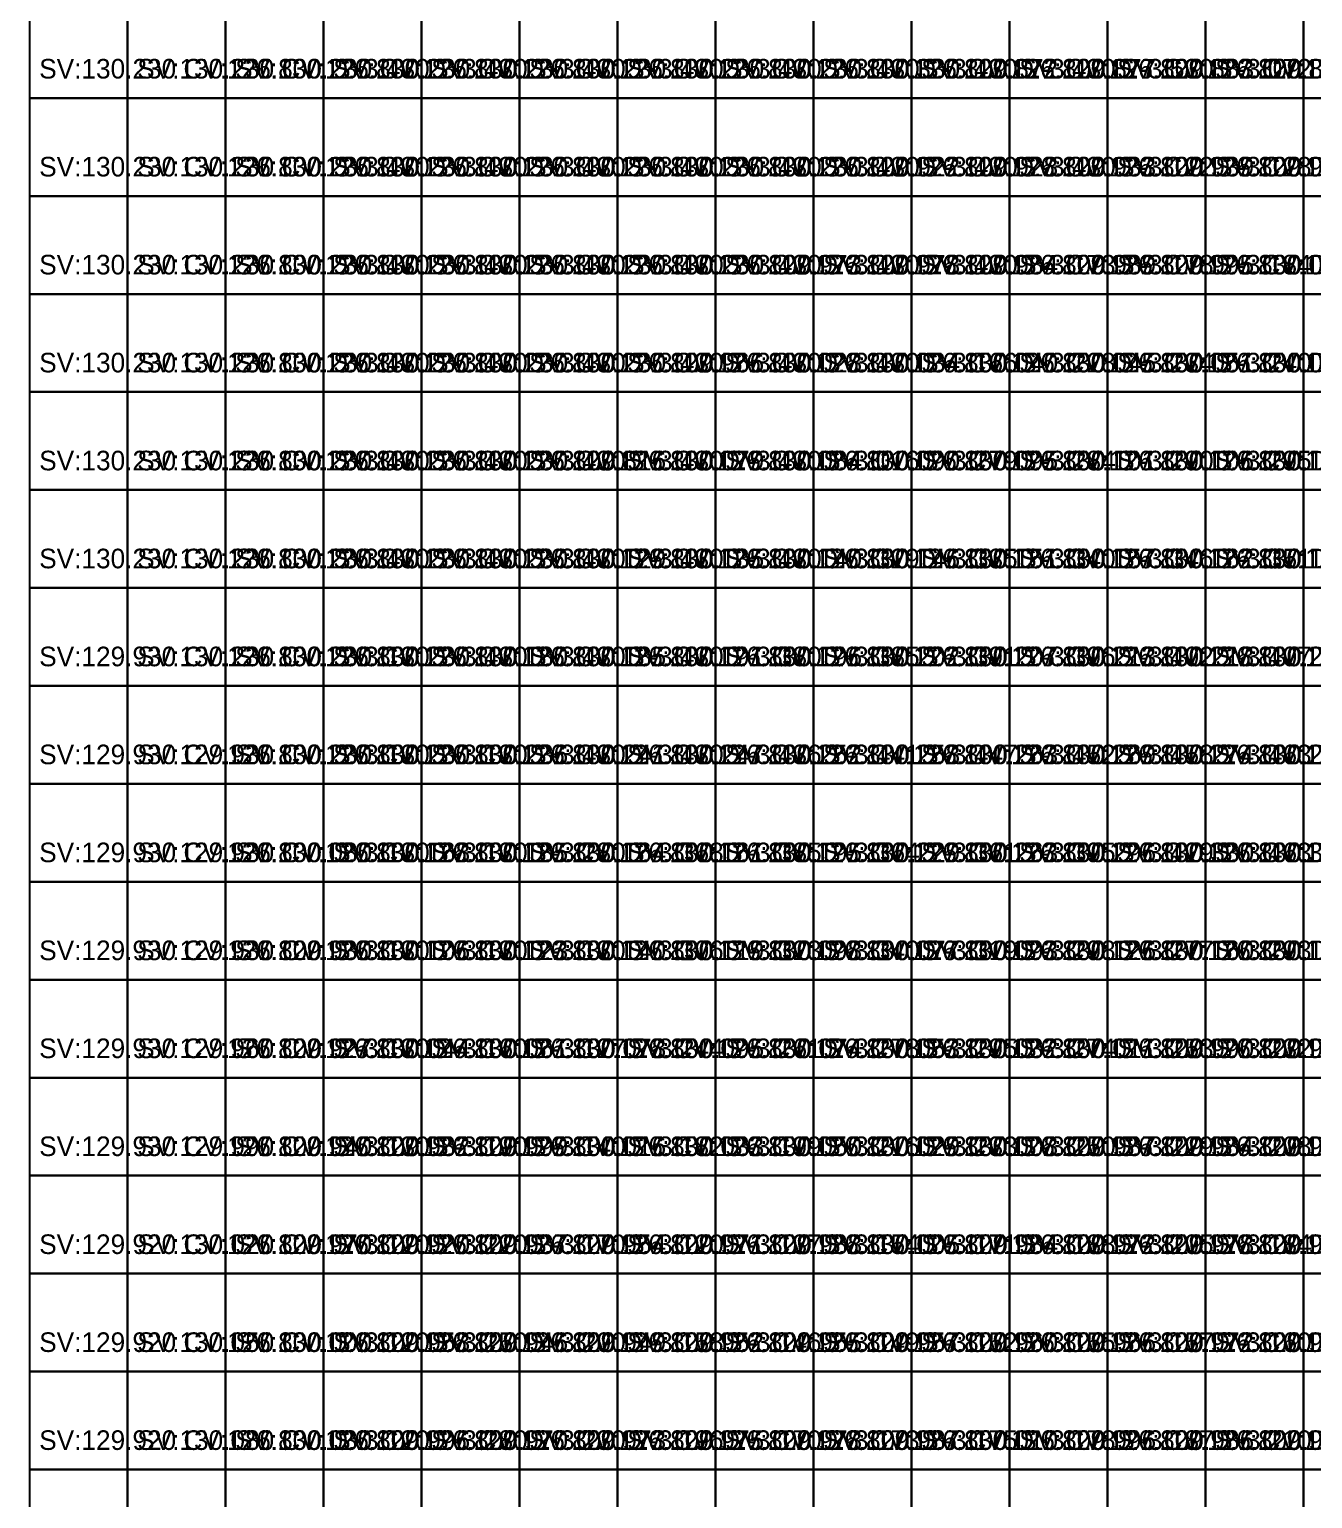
# Model space of a CAD drawing. Header units: metres. Extents: x 287857 to 287981, y 62957 to 63018.
# Drawn here: x 287856.92 to 287870.02, y 62971.53 to 62986.53 of the extents above; entities that cross this region are included whole.
import ezdxf

# ---------------------------------------------------------------- set-up
doc = ezdxf.new("R2010")
doc.units = ezdxf.units.M
doc.layers.add('CORR-CUT', color=7, linetype='Continuous', true_color=0x3b82f6)
doc.layers.add('CORR-DIFF-TXT', color=7, linetype='Continuous', true_color=0xffffff)

msp = doc.modelspace()

# ---------------------------------------------------------------- linework, layer by layer
at = {"layer": 'CORR-CUT'}
for points in [[(287856.925, 62985.831, 130.23), (287857.925, 62985.831, 130.23), (287857.925, 62986.831, 130.23), (287856.925, 62986.831, 130.23), (287856.925, 62985.831, 130.23)], [(287857.925, 62985.831, 130.23), (287858.925, 62985.831, 130.23), (287858.925, 62986.831, 130.23), (287857.925, 62986.831, 130.23), (287857.925, 62985.831, 130.23)], [(287858.925, 62985.831, 130.23), (287859.925, 62985.831, 130.23), (287859.925, 62986.831, 130.23), (287858.925, 62986.831, 130.23), (287858.925, 62985.831, 130.23)], [(287859.925, 62985.831, 130.23), (287860.925, 62985.831, 130.23), (287860.925, 62986.831, 130.23), (287859.925, 62986.831, 130.23), (287859.925, 62985.831, 130.23)], [(287860.925, 62985.831, 130.23), (287861.925, 62985.831, 130.23), (287861.925, 62986.831, 130.23), (287860.925, 62986.831, 130.23), (287860.925, 62985.831, 130.23)], [(287861.925, 62985.831, 130.23), (287862.925, 62985.831, 130.23), (287862.925, 62986.831, 130.23), (287861.925, 62986.831, 130.23), (287861.925, 62985.831, 130.23)], [(287862.925, 62985.831, 130.23), (287863.925, 62985.831, 130.23), (287863.925, 62986.831, 130.23), (287862.925, 62986.831, 130.23), (287862.925, 62985.831, 130.23)], [(287863.925, 62985.831, 130.23), (287864.925, 62985.831, 130.23), (287864.925, 62986.831, 130.23), (287863.925, 62986.831, 130.23), (287863.925, 62985.831, 130.23)], [(287864.925, 62985.831, 130.33), (287865.925, 62985.831, 130.33), (287865.925, 62986.831, 130.33), (287864.925, 62986.831, 130.33), (287864.925, 62985.831, 130.33)], [(287865.925, 62985.831, 129.872), (287866.925, 62985.831, 129.872), (287866.925, 62986.831, 129.872), (287865.925, 62986.831, 129.872), (287865.925, 62985.831, 129.872)], [(287866.925, 62985.831, 129.877), (287867.925, 62985.831, 129.877), (287867.925, 62986.831, 129.877), (287866.925, 62986.831, 129.877), (287866.925, 62985.831, 129.877)], [(287867.925, 62985.831, 129.883), (287868.925, 62985.831, 129.883), (287868.925, 62986.831, 129.883), (287867.925, 62986.831, 129.883), (287867.925, 62985.831, 129.883)], [(287868.925, 62985.831, 129.888), (287869.925, 62985.831, 129.888), (287869.925, 62986.831, 129.888), (287868.925, 62986.831, 129.888), (287868.925, 62985.831, 129.888)], [(287869.925, 62985.831, 129.894), (287870.925, 62985.831, 129.894), (287870.925, 62986.831, 129.894), (287869.925, 62986.831, 129.894), (287869.925, 62985.831, 129.894)], [(287856.925, 62984.831, 130.23), (287857.925, 62984.831, 130.23), (287857.925, 62985.831, 130.23), (287856.925, 62985.831, 130.23), (287856.925, 62984.831, 130.23)], [(287857.925, 62984.831, 130.23), (287858.925, 62984.831, 130.23), (287858.925, 62985.831, 130.23), (287857.925, 62985.831, 130.23), (287857.925, 62984.831, 130.23)], [(287858.925, 62984.831, 130.23), (287859.925, 62984.831, 130.23), (287859.925, 62985.831, 130.23), (287858.925, 62985.831, 130.23), (287858.925, 62984.831, 130.23)], [(287859.925, 62984.831, 130.23), (287860.925, 62984.831, 130.23), (287860.925, 62985.831, 130.23), (287859.925, 62985.831, 130.23), (287859.925, 62984.831, 130.23)], [(287860.925, 62984.831, 130.23), (287861.925, 62984.831, 130.23), (287861.925, 62985.831, 130.23), (287860.925, 62985.831, 130.23), (287860.925, 62984.831, 130.23)], [(287861.925, 62984.831, 130.23), (287862.925, 62984.831, 130.23), (287862.925, 62985.831, 130.23), (287861.925, 62985.831, 130.23), (287861.925, 62984.831, 130.23)], [(287862.925, 62984.831, 130.23), (287863.925, 62984.831, 130.23), (287863.925, 62985.831, 130.23), (287862.925, 62985.831, 130.23), (287862.925, 62984.831, 130.23)], [(287863.925, 62984.831, 130.23), (287864.925, 62984.831, 130.23), (287864.925, 62985.831, 130.23), (287863.925, 62985.831, 130.23), (287863.925, 62984.831, 130.23)], [(287864.925, 62984.831, 129.922), (287865.925, 62984.831, 129.922), (287865.925, 62985.831, 129.922), (287864.925, 62985.831, 129.922), (287864.925, 62984.831, 129.922)], [(287865.925, 62984.831, 129.928), (287866.925, 62984.831, 129.928), (287866.925, 62985.831, 129.928), (287865.925, 62985.831, 129.928), (287865.925, 62984.831, 129.928)], [(287866.925, 62984.831, 129.933), (287867.925, 62984.831, 129.933), (287867.925, 62985.831, 129.933), (287866.925, 62985.831, 129.933), (287866.925, 62984.831, 129.933)], [(287867.925, 62984.831, 129.939), (287868.925, 62984.831, 129.939), (287868.925, 62985.831, 129.939), (287867.925, 62985.831, 129.939), (287867.925, 62984.831, 129.939)], [(287868.925, 62984.831, 129.944), (287869.925, 62984.831, 129.944), (287869.925, 62985.831, 129.944), (287868.925, 62985.831, 129.944), (287868.925, 62984.831, 129.944)], [(287869.925, 62984.831, 129.95), (287870.925, 62984.831, 129.95), (287870.925, 62985.831, 129.95), (287869.925, 62985.831, 129.95), (287869.925, 62984.831, 129.95)], [(287856.925, 62983.831, 130.23), (287857.925, 62983.831, 130.23), (287857.925, 62984.831, 130.23), (287856.925, 62984.831, 130.23), (287856.925, 62983.831, 130.23)], [(287857.925, 62983.831, 130.23), (287858.925, 62983.831, 130.23), (287858.925, 62984.831, 130.23), (287857.925, 62984.831, 130.23), (287857.925, 62983.831, 130.23)], [(287858.925, 62983.831, 130.23), (287859.925, 62983.831, 130.23), (287859.925, 62984.831, 130.23), (287858.925, 62984.831, 130.23), (287858.925, 62983.831, 130.23)], [(287859.925, 62983.831, 130.23), (287860.925, 62983.831, 130.23), (287860.925, 62984.831, 130.23), (287859.925, 62984.831, 130.23), (287859.925, 62983.831, 130.23)], [(287860.925, 62983.831, 130.23), (287861.925, 62983.831, 130.23), (287861.925, 62984.831, 130.23), (287860.925, 62984.831, 130.23), (287860.925, 62983.831, 130.23)], [(287861.925, 62983.831, 130.23), (287862.925, 62983.831, 130.23), (287862.925, 62984.831, 130.23), (287861.925, 62984.831, 130.23), (287861.925, 62983.831, 130.23)], [(287862.925, 62983.831, 130.23), (287863.925, 62983.831, 130.23), (287863.925, 62984.831, 130.23), (287862.925, 62984.831, 130.23), (287862.925, 62983.831, 130.23)], [(287863.925, 62983.831, 129.973), (287864.925, 62983.831, 129.973), (287864.925, 62984.831, 129.973), (287863.925, 62984.831, 129.973), (287863.925, 62983.831, 129.973)], [(287864.925, 62983.831, 129.978), (287865.925, 62983.831, 129.978), (287865.925, 62984.831, 129.978), (287864.925, 62984.831, 129.978), (287864.925, 62983.831, 129.978)], [(287865.925, 62983.831, 129.984), (287866.925, 62983.831, 129.984), (287866.925, 62984.831, 129.984), (287865.925, 62984.831, 129.984), (287865.925, 62983.831, 129.984)], [(287866.925, 62983.831, 129.989), (287867.925, 62983.831, 129.989), (287867.925, 62984.831, 129.989), (287866.925, 62984.831, 129.989), (287866.925, 62983.831, 129.989)], [(287867.925, 62983.831, 129.995), (287868.925, 62983.831, 129.995), (287868.925, 62984.831, 129.995), (287867.925, 62984.831, 129.995), (287867.925, 62983.831, 129.995)], [(287868.925, 62983.831, 130), (287869.925, 62983.831, 130), (287869.925, 62984.831, 130), (287868.925, 62984.831, 130), (287868.925, 62983.831, 130)], [(287869.925, 62983.831, 130.006), (287870.925, 62983.831, 130.006), (287870.925, 62984.831, 130.006), (287869.925, 62984.831, 130.006), (287869.925, 62983.831, 130.006)], [(287856.925, 62982.831, 130.23), (287857.925, 62982.831, 130.23), (287857.925, 62983.831, 130.23), (287856.925, 62983.831, 130.23), (287856.925, 62982.831, 130.23)], [(287857.925, 62982.831, 130.23), (287858.925, 62982.831, 130.23), (287858.925, 62983.831, 130.23), (287857.925, 62983.831, 130.23), (287857.925, 62982.831, 130.23)], [(287858.925, 62982.831, 130.23), (287859.925, 62982.831, 130.23), (287859.925, 62983.831, 130.23), (287858.925, 62983.831, 130.23), (287858.925, 62982.831, 130.23)], [(287859.925, 62982.831, 130.23), (287860.925, 62982.831, 130.23), (287860.925, 62983.831, 130.23), (287859.925, 62983.831, 130.23), (287859.925, 62982.831, 130.23)], [(287860.925, 62982.831, 130.23), (287861.925, 62982.831, 130.23), (287861.925, 62983.831, 130.23), (287860.925, 62983.831, 130.23), (287860.925, 62982.831, 130.23)], [(287861.925, 62982.831, 130.23), (287862.925, 62982.831, 130.23), (287862.925, 62983.831, 130.23), (287861.925, 62983.831, 130.23), (287861.925, 62982.831, 130.23)], [(287862.925, 62982.831, 129.966), (287863.925, 62982.831, 129.966), (287863.925, 62983.831, 129.966), (287862.925, 62983.831, 129.966), (287862.925, 62982.831, 129.966)], [(287863.925, 62982.831, 130.028), (287864.925, 62982.831, 130.028), (287864.925, 62983.831, 130.028), (287863.925, 62983.831, 130.028), (287863.925, 62982.831, 130.028)], [(287864.925, 62982.831, 130.034), (287865.925, 62982.831, 130.034), (287865.925, 62983.831, 130.034), (287864.925, 62983.831, 130.034), (287864.925, 62982.831, 130.034)], [(287865.925, 62982.831, 130.04), (287866.925, 62982.831, 130.04), (287866.925, 62983.831, 130.04), (287865.925, 62983.831, 130.04), (287865.925, 62982.831, 130.04)], [(287866.925, 62982.831, 130.045), (287867.925, 62982.831, 130.045), (287867.925, 62983.831, 130.045), (287866.925, 62983.831, 130.045), (287866.925, 62982.831, 130.045)], [(287867.925, 62982.831, 130.051), (287868.925, 62982.831, 130.051), (287868.925, 62983.831, 130.051), (287867.925, 62983.831, 130.051), (287867.925, 62982.831, 130.051)], [(287868.925, 62982.831, 130.056), (287869.925, 62982.831, 130.056), (287869.925, 62983.831, 130.056), (287868.925, 62983.831, 130.056), (287868.925, 62982.831, 130.056)], [(287869.925, 62982.831, 130.062), (287870.925, 62982.831, 130.062), (287870.925, 62983.831, 130.062), (287869.925, 62983.831, 130.062), (287869.925, 62982.831, 130.062)], [(287856.925, 62981.831, 130.23), (287857.925, 62981.831, 130.23), (287857.925, 62982.831, 130.23), (287856.925, 62982.831, 130.23), (287856.925, 62981.831, 130.23)], [(287857.925, 62981.831, 130.23), (287858.925, 62981.831, 130.23), (287858.925, 62982.831, 130.23), (287857.925, 62982.831, 130.23), (287857.925, 62981.831, 130.23)], [(287858.925, 62981.831, 130.23), (287859.925, 62981.831, 130.23), (287859.925, 62982.831, 130.23), (287858.925, 62982.831, 130.23), (287858.925, 62981.831, 130.23)], [(287859.925, 62981.831, 130.23), (287860.925, 62981.831, 130.23), (287860.925, 62982.831, 130.23), (287859.925, 62982.831, 130.23), (287859.925, 62981.831, 130.23)], [(287860.925, 62981.831, 130.23), (287861.925, 62981.831, 130.23), (287861.925, 62982.831, 130.23), (287860.925, 62982.831, 130.23), (287860.925, 62981.831, 130.23)], [(287861.925, 62981.831, 129.816), (287862.925, 62981.831, 129.816), (287862.925, 62982.831, 129.816), (287861.925, 62982.831, 129.816), (287861.925, 62981.831, 129.816)], [(287862.925, 62981.831, 130.079), (287863.925, 62981.831, 130.079), (287863.925, 62982.831, 130.079), (287862.925, 62982.831, 130.079), (287862.925, 62981.831, 130.079)], [(287863.925, 62981.831, 130.084), (287864.925, 62981.831, 130.084), (287864.925, 62982.831, 130.084), (287863.925, 62982.831, 130.084), (287863.925, 62981.831, 130.084)], [(287864.925, 62981.831, 130.09), (287865.925, 62981.831, 130.09), (287865.925, 62982.831, 130.09), (287864.925, 62982.831, 130.09), (287864.925, 62981.831, 130.09)], [(287865.925, 62981.831, 130.095), (287866.925, 62981.831, 130.095), (287866.925, 62982.831, 130.095), (287865.925, 62982.831, 130.095), (287865.925, 62981.831, 130.095)], [(287866.925, 62981.831, 130.101), (287867.925, 62981.831, 130.101), (287867.925, 62982.831, 130.101), (287866.925, 62982.831, 130.101), (287866.925, 62981.831, 130.101)], [(287867.925, 62981.831, 130.106), (287868.925, 62981.831, 130.106), (287868.925, 62982.831, 130.106), (287867.925, 62982.831, 130.106), (287867.925, 62981.831, 130.106)], [(287868.925, 62981.831, 130.112), (287869.925, 62981.831, 130.112), (287869.925, 62982.831, 130.112), (287868.925, 62982.831, 130.112), (287868.925, 62981.831, 130.112)], [(287869.925, 62981.831, 130.119), (287870.925, 62981.831, 130.119), (287870.925, 62982.831, 130.119), (287869.925, 62982.831, 130.119), (287869.925, 62981.831, 130.119)], [(287856.925, 62980.831, 130.23), (287857.925, 62980.831, 130.23), (287857.925, 62981.831, 130.23), (287856.925, 62981.831, 130.23), (287856.925, 62980.831, 130.23)], [(287857.925, 62980.831, 130.23), (287858.925, 62980.831, 130.23), (287858.925, 62981.831, 130.23), (287857.925, 62981.831, 130.23), (287857.925, 62980.831, 130.23)], [(287858.925, 62980.831, 130.23), (287859.925, 62980.831, 130.23), (287859.925, 62981.831, 130.23), (287858.925, 62981.831, 130.23), (287858.925, 62980.831, 130.23)], [(287859.925, 62980.831, 130.23), (287860.925, 62980.831, 130.23), (287860.925, 62981.831, 130.23), (287859.925, 62981.831, 130.23), (287859.925, 62980.831, 130.23)], [(287860.925, 62980.831, 130.23), (287861.925, 62980.831, 130.23), (287861.925, 62981.831, 130.23), (287860.925, 62981.831, 130.23), (287860.925, 62980.831, 130.23)], [(287861.925, 62980.831, 130.129), (287862.925, 62980.831, 130.129), (287862.925, 62981.831, 130.129), (287861.925, 62981.831, 130.129), (287861.925, 62980.831, 130.129)], [(287862.925, 62980.831, 130.135), (287863.925, 62980.831, 130.135), (287863.925, 62981.831, 130.135), (287862.925, 62981.831, 130.135), (287862.925, 62980.831, 130.135)], [(287863.925, 62980.831, 130.14), (287864.925, 62980.831, 130.14), (287864.925, 62981.831, 130.14), (287863.925, 62981.831, 130.14), (287863.925, 62980.831, 130.14)], [(287864.925, 62980.831, 130.146), (287865.925, 62980.831, 130.146), (287865.925, 62981.831, 130.146), (287864.925, 62981.831, 130.146), (287864.925, 62980.831, 130.146)], [(287865.925, 62980.831, 130.151), (287866.925, 62980.831, 130.151), (287866.925, 62981.831, 130.151), (287865.925, 62981.831, 130.151), (287865.925, 62980.831, 130.151)], [(287866.925, 62980.831, 130.157), (287867.925, 62980.831, 130.157), (287867.925, 62981.831, 130.157), (287866.925, 62981.831, 130.157), (287866.925, 62980.831, 130.157)], [(287867.925, 62980.831, 130.162), (287868.925, 62980.831, 130.162), (287868.925, 62981.831, 130.162), (287867.925, 62981.831, 130.162), (287867.925, 62980.831, 130.162)], [(287868.925, 62980.831, 130.168), (287869.925, 62980.831, 130.168), (287869.925, 62981.831, 130.168), (287868.925, 62981.831, 130.168), (287868.925, 62980.831, 130.168)], [(287869.925, 62980.831, 130.187), (287870.925, 62980.831, 130.187), (287870.925, 62981.831, 130.187), (287869.925, 62981.831, 130.187), (287869.925, 62980.831, 130.187)], [(287856.925, 62979.831, 129.93), (287857.925, 62979.831, 129.93), (287857.925, 62980.831, 129.93), (287856.925, 62980.831, 129.93), (287856.925, 62979.831, 129.93)], [(287857.925, 62979.831, 130.23), (287858.925, 62979.831, 130.23), (287858.925, 62980.831, 130.23), (287857.925, 62980.831, 130.23), (287857.925, 62979.831, 130.23)], [(287858.925, 62979.831, 130.23), (287859.925, 62979.831, 130.23), (287859.925, 62980.831, 130.23), (287858.925, 62980.831, 130.23), (287858.925, 62979.831, 130.23)], [(287859.925, 62979.831, 130.23), (287860.925, 62979.831, 130.23), (287860.925, 62980.831, 130.23), (287859.925, 62980.831, 130.23), (287859.925, 62979.831, 130.23)], [(287860.925, 62979.831, 130.18), (287861.925, 62979.831, 130.18), (287861.925, 62980.831, 130.18), (287860.925, 62980.831, 130.18), (287860.925, 62979.831, 130.18)], [(287861.925, 62979.831, 130.185), (287862.925, 62979.831, 130.185), (287862.925, 62980.831, 130.185), (287861.925, 62980.831, 130.185), (287861.925, 62979.831, 130.185)], [(287862.925, 62979.831, 130.191), (287863.925, 62979.831, 130.191), (287863.925, 62980.831, 130.191), (287862.925, 62980.831, 130.191), (287862.925, 62979.831, 130.191)], [(287863.925, 62979.831, 130.196), (287864.925, 62979.831, 130.196), (287864.925, 62980.831, 130.196), (287863.925, 62980.831, 130.196), (287863.925, 62979.831, 130.196)], [(287864.925, 62979.831, 130.202), (287865.925, 62979.831, 130.202), (287865.925, 62980.831, 130.202), (287864.925, 62980.831, 130.202), (287864.925, 62979.831, 130.202)], [(287865.925, 62979.831, 130.207), (287866.925, 62979.831, 130.207), (287866.925, 62980.831, 130.207), (287865.925, 62980.831, 130.207), (287865.925, 62979.831, 130.207)], [(287866.925, 62979.831, 130.213), (287867.925, 62979.831, 130.213), (287867.925, 62980.831, 130.213), (287866.925, 62980.831, 130.213), (287866.925, 62979.831, 130.213)], [(287867.925, 62979.831, 130.218), (287868.925, 62979.831, 130.218), (287868.925, 62980.831, 130.218), (287867.925, 62980.831, 130.218), (287867.925, 62979.831, 130.218)], [(287868.925, 62979.831, 130.225), (287869.925, 62979.831, 130.225), (287869.925, 62980.831, 130.225), (287868.925, 62980.831, 130.225), (287868.925, 62979.831, 130.225)], [(287869.925, 62979.831, 130.255), (287870.925, 62979.831, 130.255), (287870.925, 62980.831, 130.255), (287869.925, 62980.831, 130.255), (287869.925, 62979.831, 130.255)], [(287856.925, 62978.831, 129.93), (287857.925, 62978.831, 129.93), (287857.925, 62979.831, 129.93), (287856.925, 62979.831, 129.93), (287856.925, 62978.831, 129.93)], [(287857.925, 62978.831, 129.93), (287858.925, 62978.831, 129.93), (287858.925, 62979.831, 129.93), (287857.925, 62979.831, 129.93), (287857.925, 62978.831, 129.93)], [(287858.925, 62978.831, 130.23), (287859.925, 62978.831, 130.23), (287859.925, 62979.831, 130.23), (287858.925, 62979.831, 130.23), (287858.925, 62978.831, 130.23)], [(287859.925, 62978.831, 130.23), (287860.925, 62978.831, 130.23), (287860.925, 62979.831, 130.23), (287859.925, 62979.831, 130.23), (287859.925, 62978.831, 130.23)], [(287860.925, 62978.831, 130.236), (287861.925, 62978.831, 130.236), (287861.925, 62979.831, 130.236), (287860.925, 62979.831, 130.236), (287860.925, 62978.831, 130.236)], [(287861.925, 62978.831, 130.241), (287862.925, 62978.831, 130.241), (287862.925, 62979.831, 130.241), (287861.925, 62979.831, 130.241), (287861.925, 62978.831, 130.241)], [(287862.925, 62978.831, 130.247), (287863.925, 62978.831, 130.247), (287863.925, 62979.831, 130.247), (287862.925, 62979.831, 130.247), (287862.925, 62978.831, 130.247)], [(287863.925, 62978.831, 130.252), (287864.925, 62978.831, 130.252), (287864.925, 62979.831, 130.252), (287863.925, 62979.831, 130.252), (287863.925, 62978.831, 130.252)], [(287864.925, 62978.831, 130.258), (287865.925, 62978.831, 130.258), (287865.925, 62979.831, 130.258), (287864.925, 62979.831, 130.258), (287864.925, 62978.831, 130.258)], [(287865.925, 62978.831, 130.263), (287866.925, 62978.831, 130.263), (287866.925, 62979.831, 130.263), (287865.925, 62979.831, 130.263), (287865.925, 62978.831, 130.263)], [(287866.925, 62978.831, 130.269), (287867.925, 62978.831, 130.269), (287867.925, 62979.831, 130.269), (287866.925, 62979.831, 130.269), (287866.925, 62978.831, 130.269)], [(287867.925, 62978.831, 130.274), (287868.925, 62978.831, 130.274), (287868.925, 62979.831, 130.274), (287867.925, 62979.831, 130.274), (287867.925, 62978.831, 130.274)], [(287868.925, 62978.831, 130.292), (287869.925, 62978.831, 130.292), (287869.925, 62979.831, 130.292), (287868.925, 62979.831, 130.292), (287868.925, 62978.831, 130.292)], [(287869.925, 62978.831, 130.279), (287870.925, 62978.831, 130.279), (287870.925, 62979.831, 130.279), (287869.925, 62979.831, 130.279), (287869.925, 62978.831, 130.279)], [(287856.925, 62977.831, 129.93), (287857.925, 62977.831, 129.93), (287857.925, 62978.831, 129.93), (287856.925, 62978.831, 129.93), (287856.925, 62977.831, 129.93)], [(287857.925, 62977.831, 129.93), (287858.925, 62977.831, 129.93), (287858.925, 62978.831, 129.93), (287857.925, 62978.831, 129.93), (287857.925, 62977.831, 129.93)], [(287858.925, 62977.831, 130.08), (287859.925, 62977.831, 130.08), (287859.925, 62978.831, 130.08), (287858.925, 62978.831, 130.08), (287858.925, 62977.831, 130.08)], [(287859.925, 62977.831, 130.168), (287860.925, 62977.831, 130.168), (287860.925, 62978.831, 130.168), (287859.925, 62978.831, 130.168), (287859.925, 62977.831, 130.168)], [(287860.925, 62977.831, 130.185), (287861.925, 62977.831, 130.185), (287861.925, 62978.831, 130.185), (287860.925, 62978.831, 130.185), (287860.925, 62977.831, 130.185)], [(287861.925, 62977.831, 130.164), (287862.925, 62977.831, 130.164), (287862.925, 62978.831, 130.164), (287861.925, 62978.831, 130.164), (287861.925, 62977.831, 130.164)], [(287862.925, 62977.831, 130.161), (287863.925, 62977.831, 130.161), (287863.925, 62978.831, 130.161), (287862.925, 62978.831, 130.161), (287862.925, 62977.831, 130.161)], [(287863.925, 62977.831, 130.195), (287864.925, 62977.831, 130.195), (287864.925, 62978.831, 130.195), (287863.925, 62978.831, 130.195), (287863.925, 62977.831, 130.195)], [(287864.925, 62977.831, 130.229), (287865.925, 62977.831, 130.229), (287865.925, 62978.831, 130.229), (287864.925, 62978.831, 130.229), (287864.925, 62977.831, 130.229)], [(287865.925, 62977.831, 130.263), (287866.925, 62977.831, 130.263), (287866.925, 62978.831, 130.263), (287865.925, 62978.831, 130.263), (287865.925, 62977.831, 130.263)], [(287866.925, 62977.831, 130.296), (287867.925, 62977.831, 130.296), (287867.925, 62978.831, 130.296), (287866.925, 62978.831, 130.296), (287866.925, 62977.831, 130.296)], [(287867.925, 62977.831, 130.33), (287868.925, 62977.831, 130.33), (287868.925, 62978.831, 130.33), (287867.925, 62978.831, 130.33), (287867.925, 62977.831, 130.33)], [(287868.925, 62977.831, 130.308), (287869.925, 62977.831, 130.308), (287869.925, 62978.831, 130.308), (287868.925, 62978.831, 130.308), (287868.925, 62977.831, 130.308)], [(287869.925, 62977.831, 130.285), (287870.925, 62977.831, 130.285), (287870.925, 62978.831, 130.285), (287869.925, 62978.831, 130.285), (287869.925, 62977.831, 130.285)], [(287856.925, 62976.831, 129.93), (287857.925, 62976.831, 129.93), (287857.925, 62977.831, 129.93), (287856.925, 62977.831, 129.93), (287856.925, 62976.831, 129.93)], [(287857.925, 62976.831, 129.93), (287858.925, 62976.831, 129.93), (287858.925, 62977.831, 129.93), (287857.925, 62977.831, 129.93), (287857.925, 62976.831, 129.93)], [(287858.925, 62976.831, 129.93), (287859.925, 62976.831, 129.93), (287859.925, 62977.831, 129.93), (287858.925, 62977.831, 129.93), (287858.925, 62976.831, 129.93)], [(287859.925, 62976.831, 130.106), (287860.925, 62976.831, 130.106), (287860.925, 62977.831, 130.106), (287859.925, 62977.831, 130.106), (287859.925, 62976.831, 130.106)], [(287860.925, 62976.831, 130.123), (287861.925, 62976.831, 130.123), (287861.925, 62977.831, 130.123), (287860.925, 62977.831, 130.123), (287860.925, 62976.831, 130.123)], [(287861.925, 62976.831, 130.14), (287862.925, 62976.831, 130.14), (287862.925, 62977.831, 130.14), (287861.925, 62977.831, 130.14), (287861.925, 62976.831, 130.14)], [(287862.925, 62976.831, 130.119), (287863.925, 62976.831, 130.119), (287863.925, 62977.831, 130.119), (287862.925, 62977.831, 130.119), (287862.925, 62976.831, 130.119)], [(287863.925, 62976.831, 130.098), (287864.925, 62976.831, 130.098), (287864.925, 62977.831, 130.098), (287863.925, 62977.831, 130.098), (287863.925, 62976.831, 130.098)], [(287864.925, 62976.831, 130.077), (287865.925, 62976.831, 130.077), (287865.925, 62977.831, 130.077), (287864.925, 62977.831, 130.077), (287864.925, 62976.831, 130.077)], [(287865.925, 62976.831, 130.093), (287866.925, 62976.831, 130.093), (287866.925, 62977.831, 130.093), (287865.925, 62977.831, 130.093), (287865.925, 62976.831, 130.093)], [(287866.925, 62976.831, 130.126), (287867.925, 62976.831, 130.126), (287867.925, 62977.831, 130.126), (287866.925, 62977.831, 130.126), (287866.925, 62976.831, 130.126)], [(287867.925, 62976.831, 130.16), (287868.925, 62976.831, 130.16), (287868.925, 62977.831, 130.16), (287867.925, 62977.831, 130.16), (287867.925, 62976.831, 130.16)], [(287868.925, 62976.831, 130.16), (287869.925, 62976.831, 130.16), (287869.925, 62977.831, 130.16), (287868.925, 62977.831, 130.16), (287868.925, 62976.831, 130.16)], [(287869.925, 62976.831, 130.16), (287870.925, 62976.831, 130.16), (287870.925, 62977.831, 130.16), (287869.925, 62977.831, 130.16), (287869.925, 62976.831, 130.16)], [(287856.925, 62975.831, 129.93), (287857.925, 62975.831, 129.93), (287857.925, 62976.831, 129.93), (287856.925, 62976.831, 129.93), (287856.925, 62975.831, 129.93)], [(287857.925, 62975.831, 129.96), (287858.925, 62975.831, 129.96), (287858.925, 62976.831, 129.96), (287857.925, 62976.831, 129.96), (287857.925, 62975.831, 129.96)], [(287858.925, 62975.831, 129.927), (287859.925, 62975.831, 129.927), (287859.925, 62976.831, 129.927), (287858.925, 62976.831, 129.927), (287858.925, 62975.831, 129.927)], [(287859.925, 62975.831, 130.044), (287860.925, 62975.831, 130.044), (287860.925, 62976.831, 130.044), (287859.925, 62976.831, 130.044), (287859.925, 62975.831, 130.044)], [(287860.925, 62975.831, 130.061), (287861.925, 62975.831, 130.061), (287861.925, 62976.831, 130.061), (287860.925, 62976.831, 130.061), (287860.925, 62975.831, 130.061)], [(287861.925, 62975.831, 130.078), (287862.925, 62975.831, 130.078), (287862.925, 62976.831, 130.078), (287861.925, 62976.831, 130.078), (287861.925, 62975.831, 130.078)], [(287862.925, 62975.831, 130.095), (287863.925, 62975.831, 130.095), (287863.925, 62976.831, 130.095), (287862.925, 62976.831, 130.095), (287862.925, 62975.831, 130.095)], [(287863.925, 62975.831, 130.074), (287864.925, 62975.831, 130.074), (287864.925, 62976.831, 130.074), (287863.925, 62976.831, 130.074), (287863.925, 62975.831, 130.074)], [(287864.925, 62975.831, 130.053), (287865.925, 62975.831, 130.053), (287865.925, 62976.831, 130.053), (287864.925, 62976.831, 130.053), (287864.925, 62975.831, 130.053)], [(287865.925, 62975.831, 130.032), (287866.925, 62975.831, 130.032), (287866.925, 62976.831, 130.032), (287865.925, 62976.831, 130.032), (287865.925, 62975.831, 130.032)], [(287866.925, 62975.831, 130.011), (287867.925, 62975.831, 130.011), (287867.925, 62976.831, 130.011), (287866.925, 62976.831, 130.011), (287866.925, 62975.831, 130.011)], [(287867.925, 62975.831, 129.99), (287868.925, 62975.831, 129.99), (287868.925, 62976.831, 129.99), (287867.925, 62976.831, 129.99), (287867.925, 62975.831, 129.99)], [(287868.925, 62975.831, 129.99), (287869.925, 62975.831, 129.99), (287869.925, 62976.831, 129.99), (287868.925, 62976.831, 129.99), (287868.925, 62975.831, 129.99)], [(287869.925, 62975.831, 129.99), (287870.925, 62975.831, 129.99), (287870.925, 62976.831, 129.99), (287869.925, 62976.831, 129.99), (287869.925, 62975.831, 129.99)], [(287856.925, 62974.831, 129.93), (287857.925, 62974.831, 129.93), (287857.925, 62975.831, 129.93), (287856.925, 62975.831, 129.93), (287856.925, 62974.831, 129.93)], [(287857.925, 62974.831, 129.99), (287858.925, 62974.831, 129.99), (287858.925, 62975.831, 129.99), (287857.925, 62975.831, 129.99), (287857.925, 62974.831, 129.99)], [(287858.925, 62974.831, 129.94), (287859.925, 62974.831, 129.94), (287859.925, 62975.831, 129.94), (287858.925, 62975.831, 129.94), (287858.925, 62974.831, 129.94)], [(287859.925, 62974.831, 129.982), (287860.925, 62974.831, 129.982), (287860.925, 62975.831, 129.982), (287859.925, 62975.831, 129.982), (287859.925, 62974.831, 129.982)], [(287860.925, 62974.831, 129.999), (287861.925, 62974.831, 129.999), (287861.925, 62975.831, 129.999), (287860.925, 62975.831, 129.999), (287860.925, 62974.831, 129.999)], [(287861.925, 62974.831, 130.016), (287862.925, 62974.831, 130.016), (287862.925, 62975.831, 130.016), (287861.925, 62975.831, 130.016), (287861.925, 62974.831, 130.016)], [(287862.925, 62974.831, 130.033), (287863.925, 62974.831, 130.033), (287863.925, 62975.831, 130.033), (287862.925, 62975.831, 130.033), (287862.925, 62974.831, 130.033)], [(287863.925, 62974.831, 130.05), (287864.925, 62974.831, 130.05), (287864.925, 62975.831, 130.05), (287863.925, 62975.831, 130.05), (287863.925, 62974.831, 130.05)], [(287864.925, 62974.831, 130.029), (287865.925, 62974.831, 130.029), (287865.925, 62975.831, 130.029), (287864.925, 62975.831, 130.029), (287864.925, 62974.831, 130.029)], [(287865.925, 62974.831, 130.008), (287866.925, 62974.831, 130.008), (287866.925, 62975.831, 130.008), (287865.925, 62975.831, 130.008), (287865.925, 62974.831, 130.008)], [(287866.925, 62974.831, 129.987), (287867.925, 62974.831, 129.987), (287867.925, 62975.831, 129.987), (287866.925, 62975.831, 129.987), (287866.925, 62974.831, 129.987)], [(287867.925, 62974.831, 129.984), (287868.925, 62974.831, 129.984), (287868.925, 62975.831, 129.984), (287867.925, 62975.831, 129.984), (287867.925, 62974.831, 129.984)], [(287868.925, 62974.831, 129.99), (287869.925, 62974.831, 129.99), (287869.925, 62975.831, 129.99), (287868.925, 62975.831, 129.99), (287868.925, 62974.831, 129.99)], [(287869.925, 62974.831, 129.99), (287870.925, 62974.831, 129.99), (287870.925, 62975.831, 129.99), (287869.925, 62975.831, 129.99), (287869.925, 62974.831, 129.99)], [(287856.925, 62973.831, 129.92), (287857.925, 62973.831, 129.92), (287857.925, 62974.831, 129.92), (287856.925, 62974.831, 129.92), (287856.925, 62973.831, 129.92)], [(287857.925, 62973.831, 130.02), (287858.925, 62973.831, 130.02), (287858.925, 62974.831, 130.02), (287857.925, 62974.831, 130.02), (287857.925, 62973.831, 130.02)], [(287858.925, 62973.831, 129.97), (287859.925, 62973.831, 129.97), (287859.925, 62974.831, 129.97), (287858.925, 62974.831, 129.97), (287858.925, 62973.831, 129.97)], [(287859.925, 62973.831, 129.92), (287860.925, 62973.831, 129.92), (287860.925, 62974.831, 129.92), (287859.925, 62974.831, 129.92), (287859.925, 62973.831, 129.92)], [(287860.925, 62973.831, 129.937), (287861.925, 62973.831, 129.937), (287861.925, 62974.831, 129.937), (287860.925, 62974.831, 129.937), (287860.925, 62973.831, 129.937)], [(287861.925, 62973.831, 129.954), (287862.925, 62973.831, 129.954), (287862.925, 62974.831, 129.954), (287861.925, 62974.831, 129.954), (287861.925, 62973.831, 129.954)], [(287862.925, 62973.831, 129.971), (287863.925, 62973.831, 129.971), (287863.925, 62974.831, 129.971), (287862.925, 62974.831, 129.971), (287862.925, 62973.831, 129.971)], [(287863.925, 62973.831, 129.988), (287864.925, 62973.831, 129.988), (287864.925, 62974.831, 129.988), (287863.925, 62974.831, 129.988), (287863.925, 62973.831, 129.988)], [(287864.925, 62973.831, 130.005), (287865.925, 62973.831, 130.005), (287865.925, 62974.831, 130.005), (287864.925, 62974.831, 130.005), (287864.925, 62973.831, 130.005)], [(287865.925, 62973.831, 129.984), (287866.925, 62973.831, 129.984), (287866.925, 62974.831, 129.984), (287865.925, 62974.831, 129.984), (287865.925, 62973.831, 129.984)], [(287866.925, 62973.831, 129.972), (287867.925, 62973.831, 129.972), (287867.925, 62974.831, 129.972), (287866.925, 62974.831, 129.972), (287866.925, 62973.831, 129.972)], [(287867.925, 62973.831, 129.978), (287868.925, 62973.831, 129.978), (287868.925, 62974.831, 129.978), (287867.925, 62974.831, 129.978), (287867.925, 62973.831, 129.978)], [(287868.925, 62973.831, 129.984), (287869.925, 62973.831, 129.984), (287869.925, 62974.831, 129.984), (287868.925, 62974.831, 129.984), (287868.925, 62973.831, 129.984)], [(287869.925, 62973.831, 129.99), (287870.925, 62973.831, 129.99), (287870.925, 62974.831, 129.99), (287869.925, 62974.831, 129.99), (287869.925, 62973.831, 129.99)], [(287856.925, 62972.831, 129.92), (287857.925, 62972.831, 129.92), (287857.925, 62973.831, 129.92), (287856.925, 62973.831, 129.92), (287856.925, 62972.831, 129.92)], [(287857.925, 62972.831, 130.05), (287858.925, 62972.831, 130.05), (287858.925, 62973.831, 130.05), (287857.925, 62973.831, 130.05), (287857.925, 62972.831, 130.05)], [(287858.925, 62972.831, 130), (287859.925, 62972.831, 130), (287859.925, 62973.831, 130), (287858.925, 62973.831, 130), (287858.925, 62972.831, 130)], [(287859.925, 62972.831, 129.958), (287860.925, 62972.831, 129.958), (287860.925, 62973.831, 129.958), (287859.925, 62973.831, 129.958), (287859.925, 62972.831, 129.958)], [(287860.925, 62972.831, 129.946), (287861.925, 62972.831, 129.946), (287861.925, 62973.831, 129.946), (287860.925, 62973.831, 129.946), (287860.925, 62972.831, 129.946)], [(287861.925, 62972.831, 129.949), (287862.925, 62972.831, 129.949), (287862.925, 62973.831, 129.949), (287861.925, 62973.831, 129.949), (287861.925, 62972.831, 129.949)], [(287862.925, 62972.831, 129.952), (287863.925, 62972.831, 129.952), (287863.925, 62973.831, 129.952), (287862.925, 62973.831, 129.952), (287862.925, 62972.831, 129.952)], [(287863.925, 62972.831, 129.955), (287864.925, 62972.831, 129.955), (287864.925, 62973.831, 129.955), (287863.925, 62973.831, 129.955), (287863.925, 62972.831, 129.955)], [(287864.925, 62972.831, 129.957), (287865.925, 62972.831, 129.957), (287865.925, 62973.831, 129.957), (287864.925, 62973.831, 129.957), (287864.925, 62972.831, 129.957)], [(287865.925, 62972.831, 129.96), (287866.925, 62972.831, 129.96), (287866.925, 62973.831, 129.96), (287865.925, 62973.831, 129.96), (287865.925, 62972.831, 129.96)], [(287866.925, 62972.831, 129.966), (287867.925, 62972.831, 129.966), (287867.925, 62973.831, 129.966), (287866.925, 62973.831, 129.966), (287866.925, 62972.831, 129.966)], [(287867.925, 62972.831, 129.972), (287868.925, 62972.831, 129.972), (287868.925, 62973.831, 129.972), (287867.925, 62973.831, 129.972), (287867.925, 62972.831, 129.972)], [(287868.925, 62972.831, 129.978), (287869.925, 62972.831, 129.978), (287869.925, 62973.831, 129.978), (287868.925, 62973.831, 129.978), (287868.925, 62972.831, 129.978)], [(287869.925, 62972.831, 129.984), (287870.925, 62972.831, 129.984), (287870.925, 62973.831, 129.984), (287869.925, 62973.831, 129.984), (287869.925, 62972.831, 129.984)], [(287856.925, 62971.831, 129.92), (287857.925, 62971.831, 129.92), (287857.925, 62972.831, 129.92), (287856.925, 62972.831, 129.92), (287856.925, 62971.831, 129.92)], [(287857.925, 62971.831, 130.08), (287858.925, 62971.831, 130.08), (287858.925, 62972.831, 130.08), (287857.925, 62972.831, 130.08), (287857.925, 62971.831, 130.08)], [(287858.925, 62971.831, 130.03), (287859.925, 62971.831, 130.03), (287859.925, 62972.831, 130.03), (287858.925, 62972.831, 130.03), (287858.925, 62971.831, 130.03)], [(287859.925, 62971.831, 129.996), (287860.925, 62971.831, 129.996), (287860.925, 62972.831, 129.996), (287859.925, 62972.831, 129.996), (287859.925, 62971.831, 129.996)], [(287860.925, 62971.831, 129.97), (287861.925, 62971.831, 129.97), (287861.925, 62972.831, 129.97), (287860.925, 62972.831, 129.97), (287860.925, 62971.831, 129.97)], [(287861.925, 62971.831, 129.973), (287862.925, 62971.831, 129.973), (287862.925, 62972.831, 129.973), (287861.925, 62972.831, 129.973), (287861.925, 62971.831, 129.973)], [(287862.925, 62971.831, 129.975), (287863.925, 62971.831, 129.975), (287863.925, 62972.831, 129.975), (287862.925, 62972.831, 129.975), (287862.925, 62971.831, 129.975)], [(287863.925, 62971.831, 129.978), (287864.925, 62971.831, 129.978), (287864.925, 62972.831, 129.978), (287863.925, 62972.831, 129.978), (287863.925, 62971.831, 129.978)], [(287864.925, 62971.831, 129.987), (287865.925, 62971.831, 129.987), (287865.925, 62972.831, 129.987), (287864.925, 62972.831, 129.987), (287864.925, 62971.831, 129.987)], [(287865.925, 62971.831, 130.01), (287866.925, 62971.831, 130.01), (287866.925, 62972.831, 130.01), (287865.925, 62972.831, 130.01), (287865.925, 62971.831, 130.01)], [(287866.925, 62971.831, 129.996), (287867.925, 62971.831, 129.996), (287867.925, 62972.831, 129.996), (287866.925, 62972.831, 129.996), (287866.925, 62971.831, 129.996)], [(287867.925, 62971.831, 129.986), (287868.925, 62971.831, 129.986), (287868.925, 62972.831, 129.986), (287867.925, 62972.831, 129.986), (287867.925, 62971.831, 129.986)], [(287868.925, 62971.831, 129.987), (287869.925, 62971.831, 129.987), (287869.925, 62972.831, 129.987), (287868.925, 62972.831, 129.987), (287868.925, 62971.831, 129.987)], [(287869.925, 62971.831, 129.988), (287870.925, 62971.831, 129.988), (287870.925, 62972.831, 129.988), (287869.925, 62972.831, 129.988), (287869.925, 62971.831, 129.988)], [(287856.925, 62970.831, 130.2), (287857.925, 62970.831, 130.2), (287857.925, 62971.831, 130.2), (287856.925, 62971.831, 130.2), (287856.925, 62970.831, 130.2)], [(287857.925, 62970.831, 130.11), (287858.925, 62970.831, 130.11), (287858.925, 62971.831, 130.11), (287857.925, 62971.831, 130.11), (287857.925, 62970.831, 130.11)], [(287858.925, 62970.831, 130.06), (287859.925, 62970.831, 130.06), (287859.925, 62971.831, 130.06), (287858.925, 62971.831, 130.06), (287858.925, 62970.831, 130.06)], [(287859.925, 62970.831, 130.034), (287860.925, 62970.831, 130.034), (287860.925, 62971.831, 130.034), (287859.925, 62971.831, 130.034), (287859.925, 62970.831, 130.034)], [(287860.925, 62970.831, 130.008), (287861.925, 62970.831, 130.008), (287861.925, 62971.831, 130.008), (287860.925, 62971.831, 130.008), (287860.925, 62970.831, 130.008)], [(287861.925, 62970.831, 129.996), (287862.925, 62970.831, 129.996), (287862.925, 62971.831, 129.996), (287861.925, 62971.831, 129.996), (287861.925, 62970.831, 129.996)], [(287862.925, 62970.831, 129.999), (287863.925, 62970.831, 129.999), (287863.925, 62971.831, 129.999), (287862.925, 62971.831, 129.999), (287862.925, 62970.831, 129.999)], [(287863.925, 62970.831, 130.015), (287864.925, 62970.831, 130.015), (287864.925, 62971.831, 130.015), (287863.925, 62971.831, 130.015), (287863.925, 62970.831, 130.015)], [(287864.925, 62970.831, 130.037), (287865.925, 62970.831, 130.037), (287865.925, 62971.831, 130.037), (287864.925, 62971.831, 130.037), (287864.925, 62970.831, 130.037)], [(287865.925, 62970.831, 130.059), (287866.925, 62970.831, 130.059), (287866.925, 62971.831, 130.059), (287865.925, 62971.831, 130.059), (287865.925, 62970.831, 130.059)], [(287866.925, 62970.831, 130.053), (287867.925, 62970.831, 130.053), (287867.925, 62971.831, 130.053), (287866.925, 62971.831, 130.053), (287866.925, 62970.831, 130.053)], [(287867.925, 62970.831, 130.031), (287868.925, 62970.831, 130.031), (287868.925, 62971.831, 130.031), (287867.925, 62971.831, 130.031), (287867.925, 62970.831, 130.031)], [(287868.925, 62970.831, 130.01), (287869.925, 62970.831, 130.01), (287869.925, 62971.831, 130.01), (287868.925, 62971.831, 130.01), (287868.925, 62970.831, 130.01)], [(287869.925, 62970.831, 130.011), (287870.925, 62970.831, 130.011), (287870.925, 62971.831, 130.011), (287869.925, 62971.831, 130.011), (287869.925, 62970.831, 130.011)]]:
    msp.add_polyline3d(points, dxfattribs=at)

# ---------------------------------------------------------------- texts
at = {"layer": 'CORR-DIFF-TXT'}
for s, p in [('SV:130.230 CV:126.800 D:-3.430', (287857.025, 62986.031, 130.23)), ('SV:130.230 CV:126.800 D:-3.430', (287858.025, 62986.031, 130.23)), ('SV:130.230 CV:126.800 D:-3.430', (287859.025, 62986.031, 130.23)), ('SV:130.230 CV:126.800 D:-3.430', (287860.025, 62986.031, 130.23)), ('SV:130.230 CV:126.800 D:-3.430', (287861.025, 62986.031, 130.23)), ('SV:130.230 CV:126.800 D:-3.430', (287862.025, 62986.031, 130.23)), ('SV:130.230 CV:126.800 D:-3.430', (287863.025, 62986.031, 130.23)), ('SV:130.230 CV:126.800 D:-3.430', (287864.025, 62986.031, 130.23)), ('SV:130.330 CV:126.800 D:-3.530', (287865.025, 62986.031, 130.33)), ('SV:129.872 CV:126.800 D:-3.072', (287866.025, 62986.031, 129.872)), ('SV:129.877 CV:126.800 D:-3.077', (287867.025, 62986.031, 129.877)), ('SV:129.883 CV:126.800 D:-3.083', (287868.025, 62986.031, 129.883)), ('SV:129.888 CV:126.800 D:-3.088', (287869.025, 62986.031, 129.888)), ('SV:130.230 CV:126.800 D:-3.430', (287857.025, 62985.031, 130.23)), ('SV:130.230 CV:126.800 D:-3.430', (287858.025, 62985.031, 130.23)), ('SV:130.230 CV:126.800 D:-3.430', (287859.025, 62985.031, 130.23)), ('SV:130.230 CV:126.800 D:-3.430', (287860.025, 62985.031, 130.23)), ('SV:130.230 CV:126.800 D:-3.430', (287861.025, 62985.031, 130.23)), ('SV:130.230 CV:126.800 D:-3.430', (287862.025, 62985.031, 130.23)), ('SV:130.230 CV:126.800 D:-3.430', (287863.025, 62985.031, 130.23)), ('SV:130.230 CV:126.800 D:-3.430', (287864.025, 62985.031, 130.23)), ('SV:129.922 CV:126.800 D:-3.122', (287865.025, 62985.031, 129.922)), ('SV:129.928 CV:126.800 D:-3.128', (287866.025, 62985.031, 129.928)), ('SV:129.933 CV:126.800 D:-3.133', (287867.025, 62985.031, 129.933)), ('SV:129.939 CV:126.800 D:-3.139', (287868.025, 62985.031, 129.939)), ('SV:129.944 CV:126.800 D:-3.144', (287869.025, 62985.031, 129.944)), ('SV:130.230 CV:126.800 D:-3.430', (287857.025, 62984.031, 130.23)), ('SV:130.230 CV:126.800 D:-3.430', (287858.025, 62984.031, 130.23)), ('SV:130.230 CV:126.800 D:-3.430', (287859.025, 62984.031, 130.23)), ('SV:130.230 CV:126.800 D:-3.430', (287860.025, 62984.031, 130.23)), ('SV:130.230 CV:126.800 D:-3.430', (287861.025, 62984.031, 130.23)), ('SV:130.230 CV:126.800 D:-3.430', (287862.025, 62984.031, 130.23)), ('SV:130.230 CV:126.800 D:-3.430', (287863.025, 62984.031, 130.23)), ('SV:129.973 CV:126.800 D:-3.173', (287864.025, 62984.031, 129.973)), ('SV:129.978 CV:126.800 D:-3.178', (287865.025, 62984.031, 129.978)), ('SV:129.984 CV:126.800 D:-3.184', (287866.025, 62984.031, 129.984)), ('SV:129.989 CV:126.800 D:-3.189', (287867.025, 62984.031, 129.989)), ('SV:129.995 CV:126.800 D:-3.195', (287868.025, 62984.031, 129.995)), ('SV:130.000 CV:126.800 D:-3.200', (287869.025, 62984.031, 130)), ('SV:130.230 CV:126.800 D:-3.430', (287857.025, 62983.031, 130.23)), ('SV:130.230 CV:126.800 D:-3.430', (287858.025, 62983.031, 130.23)), ('SV:130.230 CV:126.800 D:-3.430', (287859.025, 62983.031, 130.23)), ('SV:130.230 CV:126.800 D:-3.430', (287860.025, 62983.031, 130.23)), ('SV:130.230 CV:126.800 D:-3.430', (287861.025, 62983.031, 130.23)), ('SV:130.230 CV:126.800 D:-3.430', (287862.025, 62983.031, 130.23)), ('SV:129.966 CV:126.800 D:-3.166', (287863.025, 62983.031, 129.966)), ('SV:130.028 CV:126.800 D:-3.228', (287864.025, 62983.031, 130.028)), ('SV:130.034 CV:126.800 D:-3.234', (287865.025, 62983.031, 130.034)), ('SV:130.040 CV:126.800 D:-3.240', (287866.025, 62983.031, 130.04)), ('SV:130.045 CV:126.800 D:-3.245', (287867.025, 62983.031, 130.045)), ('SV:130.051 CV:126.800 D:-3.251', (287868.025, 62983.031, 130.051)), ('SV:130.056 CV:126.800 D:-3.256', (287869.025, 62983.031, 130.056)), ('SV:130.230 CV:126.800 D:-3.430', (287857.025, 62982.031, 130.23)), ('SV:130.230 CV:126.800 D:-3.430', (287858.025, 62982.031, 130.23)), ('SV:130.230 CV:126.800 D:-3.430', (287859.025, 62982.031, 130.23)), ('SV:130.230 CV:126.800 D:-3.430', (287860.025, 62982.031, 130.23)), ('SV:130.230 CV:126.800 D:-3.430', (287861.025, 62982.031, 130.23)), ('SV:129.816 CV:126.800 D:-3.016', (287862.025, 62982.031, 129.816)), ('SV:130.079 CV:126.800 D:-3.279', (287863.025, 62982.031, 130.079)), ('SV:130.084 CV:126.800 D:-3.284', (287864.025, 62982.031, 130.084)), ('SV:130.090 CV:126.800 D:-3.290', (287865.025, 62982.031, 130.09)), ('SV:130.095 CV:126.800 D:-3.295', (287866.025, 62982.031, 130.095)), ('SV:130.101 CV:126.800 D:-3.301', (287867.025, 62982.031, 130.101)), ('SV:130.106 CV:126.800 D:-3.306', (287868.025, 62982.031, 130.106)), ('SV:130.112 CV:126.800 D:-3.312', (287869.025, 62982.031, 130.112)), ('SV:130.230 CV:126.800 D:-3.430', (287857.025, 62981.031, 130.23)), ('SV:130.230 CV:126.800 D:-3.430', (287858.025, 62981.031, 130.23)), ('SV:130.230 CV:126.800 D:-3.430', (287859.025, 62981.031, 130.23)), ('SV:130.230 CV:126.800 D:-3.430', (287860.025, 62981.031, 130.23)), ('SV:130.230 CV:126.800 D:-3.430', (287861.025, 62981.031, 130.23)), ('SV:130.129 CV:126.800 D:-3.329', (287862.025, 62981.031, 130.129)), ('SV:130.135 CV:126.800 D:-3.335', (287863.025, 62981.031, 130.135)), ('SV:130.140 CV:126.800 D:-3.340', (287864.025, 62981.031, 130.14)), ('SV:130.146 CV:126.800 D:-3.346', (287865.025, 62981.031, 130.146)), ('SV:130.151 CV:126.800 D:-3.351', (287866.025, 62981.031, 130.151)), ('SV:130.157 CV:126.800 D:-3.357', (287867.025, 62981.031, 130.157)), ('SV:130.162 CV:126.800 D:-3.362', (287868.025, 62981.031, 130.162)), ('SV:130.168 CV:126.800 D:-3.368', (287869.025, 62981.031, 130.168)), ('SV:129.930 CV:126.800 D:-3.130', (287857.025, 62980.031, 129.93)), ('SV:130.230 CV:126.800 D:-3.430', (287858.025, 62980.031, 130.23)), ('SV:130.230 CV:126.800 D:-3.430', (287859.025, 62980.031, 130.23)), ('SV:130.230 CV:126.800 D:-3.430', (287860.025, 62980.031, 130.23)), ('SV:130.180 CV:126.800 D:-3.380', (287861.025, 62980.031, 130.18)), ('SV:130.185 CV:126.800 D:-3.385', (287862.025, 62980.031, 130.185)), ('SV:130.191 CV:126.800 D:-3.391', (287863.025, 62980.031, 130.191)), ('SV:130.196 CV:126.800 D:-3.396', (287864.025, 62980.031, 130.196)), ('SV:130.202 CV:126.800 D:-3.402', (287865.025, 62980.031, 130.202)), ('SV:130.207 CV:126.800 D:-3.407', (287866.025, 62980.031, 130.207)), ('SV:130.213 CV:126.800 D:-3.413', (287867.025, 62980.031, 130.213)), ('SV:130.218 CV:126.800 D:-3.418', (287868.025, 62980.031, 130.218)), ('SV:130.225 CV:126.800 D:-3.425', (287869.025, 62980.031, 130.225)), ('SV:129.930 CV:126.800 D:-3.130', (287857.025, 62979.031, 129.93)), ('SV:129.930 CV:126.800 D:-3.130', (287858.025, 62979.031, 129.93)), ('SV:130.230 CV:126.800 D:-3.430', (287859.025, 62979.031, 130.23)), ('SV:130.230 CV:126.800 D:-3.430', (287860.025, 62979.031, 130.23)), ('SV:130.236 CV:126.800 D:-3.436', (287861.025, 62979.031, 130.236)), ('SV:130.241 CV:126.800 D:-3.441', (287862.025, 62979.031, 130.241)), ('SV:130.247 CV:126.800 D:-3.447', (287863.025, 62979.031, 130.247)), ('SV:130.252 CV:126.800 D:-3.452', (287864.025, 62979.031, 130.252)), ('SV:130.258 CV:126.800 D:-3.458', (287865.025, 62979.031, 130.258)), ('SV:130.263 CV:126.800 D:-3.463', (287866.025, 62979.031, 130.263)), ('SV:130.269 CV:126.800 D:-3.469', (287867.025, 62979.031, 130.269)), ('SV:130.274 CV:126.800 D:-3.474', (287868.025, 62979.031, 130.274)), ('SV:130.292 CV:126.800 D:-3.492', (287869.025, 62979.031, 130.292)), ('SV:129.930 CV:126.800 D:-3.130', (287857.025, 62978.031, 129.93)), ('SV:129.930 CV:126.800 D:-3.130', (287858.025, 62978.031, 129.93)), ('SV:130.080 CV:126.800 D:-3.280', (287859.025, 62978.031, 130.08)), ('SV:130.168 CV:126.800 D:-3.368', (287860.025, 62978.031, 130.168)), ('SV:130.185 CV:126.800 D:-3.385', (287861.025, 62978.031, 130.185)), ('SV:130.164 CV:126.800 D:-3.364', (287862.025, 62978.031, 130.164)), ('SV:130.161 CV:126.800 D:-3.361', (287863.025, 62978.031, 130.161)), ('SV:130.195 CV:126.800 D:-3.395', (287864.025, 62978.031, 130.195)), ('SV:130.229 CV:126.800 D:-3.429', (287865.025, 62978.031, 130.229)), ('SV:130.263 CV:126.800 D:-3.463', (287866.025, 62978.031, 130.263)), ('SV:130.296 CV:126.800 D:-3.496', (287867.025, 62978.031, 130.296)), ('SV:130.330 CV:126.800 D:-3.530', (287868.025, 62978.031, 130.33)), ('SV:130.308 CV:126.800 D:-3.508', (287869.025, 62978.031, 130.308)), ('SV:129.930 CV:126.800 D:-3.130', (287857.025, 62977.031, 129.93)), ('SV:129.930 CV:126.800 D:-3.130', (287858.025, 62977.031, 129.93)), ('SV:129.930 CV:126.800 D:-3.130', (287859.025, 62977.031, 129.93)), ('SV:130.106 CV:126.800 D:-3.306', (287860.025, 62977.031, 130.106)), ('SV:130.123 CV:126.800 D:-3.323', (287861.025, 62977.031, 130.123)), ('SV:130.140 CV:126.800 D:-3.340', (287862.025, 62977.031, 130.14)), ('SV:130.119 CV:126.800 D:-3.319', (287863.025, 62977.031, 130.119)), ('SV:130.098 CV:126.800 D:-3.298', (287864.025, 62977.031, 130.098)), ('SV:130.077 CV:126.800 D:-3.277', (287865.025, 62977.031, 130.077)), ('SV:130.093 CV:126.800 D:-3.293', (287866.025, 62977.031, 130.093)), ('SV:130.126 CV:126.800 D:-3.326', (287867.025, 62977.031, 130.126)), ('SV:130.160 CV:126.800 D:-3.360', (287868.025, 62977.031, 130.16)), ('SV:130.160 CV:126.800 D:-3.360', (287869.025, 62977.031, 130.16)), ('SV:129.930 CV:126.800 D:-3.130', (287857.025, 62976.031, 129.93)), ('SV:129.960 CV:126.800 D:-3.160', (287858.025, 62976.031, 129.96)), ('SV:129.927 CV:126.800 D:-3.127', (287859.025, 62976.031, 129.927)), ('SV:130.044 CV:126.800 D:-3.244', (287860.025, 62976.031, 130.044)), ('SV:130.061 CV:126.800 D:-3.261', (287861.025, 62976.031, 130.061)), ('SV:130.078 CV:126.800 D:-3.278', (287862.025, 62976.031, 130.078)), ('SV:130.095 CV:126.800 D:-3.295', (287863.025, 62976.031, 130.095)), ('SV:130.074 CV:126.800 D:-3.274', (287864.025, 62976.031, 130.074)), ('SV:130.053 CV:126.800 D:-3.253', (287865.025, 62976.031, 130.053)), ('SV:130.032 CV:126.800 D:-3.232', (287866.025, 62976.031, 130.032)), ('SV:130.011 CV:126.800 D:-3.211', (287867.025, 62976.031, 130.011)), ('SV:129.990 CV:126.800 D:-3.190', (287868.025, 62976.031, 129.99)), ('SV:129.990 CV:126.800 D:-3.190', (287869.025, 62976.031, 129.99)), ('SV:129.930 CV:126.800 D:-3.130', (287857.025, 62975.031, 129.93)), ('SV:129.990 CV:126.800 D:-3.190', (287858.025, 62975.031, 129.99)), ('SV:129.940 CV:126.800 D:-3.140', (287859.025, 62975.031, 129.94)), ('SV:129.982 CV:126.800 D:-3.182', (287860.025, 62975.031, 129.982)), ('SV:129.999 CV:126.800 D:-3.199', (287861.025, 62975.031, 129.999)), ('SV:130.016 CV:126.800 D:-3.216', (287862.025, 62975.031, 130.016)), ('SV:130.033 CV:126.800 D:-3.233', (287863.025, 62975.031, 130.033)), ('SV:130.050 CV:126.800 D:-3.250', (287864.025, 62975.031, 130.05)), ('SV:130.029 CV:126.800 D:-3.229', (287865.025, 62975.031, 130.029)), ('SV:130.008 CV:126.800 D:-3.208', (287866.025, 62975.031, 130.008)), ('SV:129.987 CV:126.800 D:-3.187', (287867.025, 62975.031, 129.987)), ('SV:129.984 CV:126.800 D:-3.184', (287868.025, 62975.031, 129.984)), ('SV:129.990 CV:126.800 D:-3.190', (287869.025, 62975.031, 129.99)), ('SV:129.920 CV:126.800 D:-3.120', (287857.025, 62974.031, 129.92)), ('SV:130.020 CV:126.800 D:-3.220', (287858.025, 62974.031, 130.02)), ('SV:129.970 CV:126.800 D:-3.170', (287859.025, 62974.031, 129.97)), ('SV:129.920 CV:126.800 D:-3.120', (287860.025, 62974.031, 129.92)), ('SV:129.937 CV:126.800 D:-3.137', (287861.025, 62974.031, 129.937)), ('SV:129.954 CV:126.800 D:-3.154', (287862.025, 62974.031, 129.954)), ('SV:129.971 CV:126.800 D:-3.171', (287863.025, 62974.031, 129.971)), ('SV:129.988 CV:126.800 D:-3.188', (287864.025, 62974.031, 129.988)), ('SV:130.005 CV:126.800 D:-3.205', (287865.025, 62974.031, 130.005)), ('SV:129.984 CV:126.800 D:-3.184', (287866.025, 62974.031, 129.984)), ('SV:129.972 CV:126.800 D:-3.172', (287867.025, 62974.031, 129.972)), ('SV:129.978 CV:126.800 D:-3.178', (287868.025, 62974.031, 129.978)), ('SV:129.984 CV:126.800 D:-3.184', (287869.025, 62974.031, 129.984)), ('SV:129.920 CV:126.800 D:-3.120', (287857.025, 62973.031, 129.92)), ('SV:130.050 CV:126.800 D:-3.250', (287858.025, 62973.031, 130.05)), ('SV:130.000 CV:126.800 D:-3.200', (287859.025, 62973.031, 130)), ('SV:129.958 CV:126.800 D:-3.158', (287860.025, 62973.031, 129.958)), ('SV:129.946 CV:126.800 D:-3.146', (287861.025, 62973.031, 129.946)), ('SV:129.949 CV:126.800 D:-3.149', (287862.025, 62973.031, 129.949)), ('SV:129.952 CV:126.800 D:-3.152', (287863.025, 62973.031, 129.952)), ('SV:129.955 CV:126.800 D:-3.155', (287864.025, 62973.031, 129.955)), ('SV:129.957 CV:126.800 D:-3.157', (287865.025, 62973.031, 129.957)), ('SV:129.960 CV:126.800 D:-3.160', (287866.025, 62973.031, 129.96)), ('SV:129.966 CV:126.800 D:-3.166', (287867.025, 62973.031, 129.966)), ('SV:129.972 CV:126.800 D:-3.172', (287868.025, 62973.031, 129.972)), ('SV:129.978 CV:126.800 D:-3.178', (287869.025, 62973.031, 129.978)), ('SV:129.920 CV:126.800 D:-3.120', (287857.025, 62972.031, 129.92)), ('SV:130.080 CV:126.800 D:-3.280', (287858.025, 62972.031, 130.08)), ('SV:130.030 CV:126.800 D:-3.230', (287859.025, 62972.031, 130.03)), ('SV:129.996 CV:126.800 D:-3.196', (287860.025, 62972.031, 129.996)), ('SV:129.970 CV:126.800 D:-3.170', (287861.025, 62972.031, 129.97)), ('SV:129.973 CV:126.800 D:-3.173', (287862.025, 62972.031, 129.973)), ('SV:129.975 CV:126.800 D:-3.175', (287863.025, 62972.031, 129.975)), ('SV:129.978 CV:126.800 D:-3.178', (287864.025, 62972.031, 129.978)), ('SV:129.987 CV:126.800 D:-3.187', (287865.025, 62972.031, 129.987)), ('SV:130.010 CV:126.800 D:-3.210', (287866.025, 62972.031, 130.01)), ('SV:129.996 CV:126.800 D:-3.196', (287867.025, 62972.031, 129.996)), ('SV:129.986 CV:126.800 D:-3.186', (287868.025, 62972.031, 129.986)), ('SV:129.987 CV:126.800 D:-3.187', (287869.025, 62972.031, 129.987))]:
    msp.add_text(s, height=0.2, dxfattribs=at).set_placement(p)

doc.saveas('drawing.dxf')
